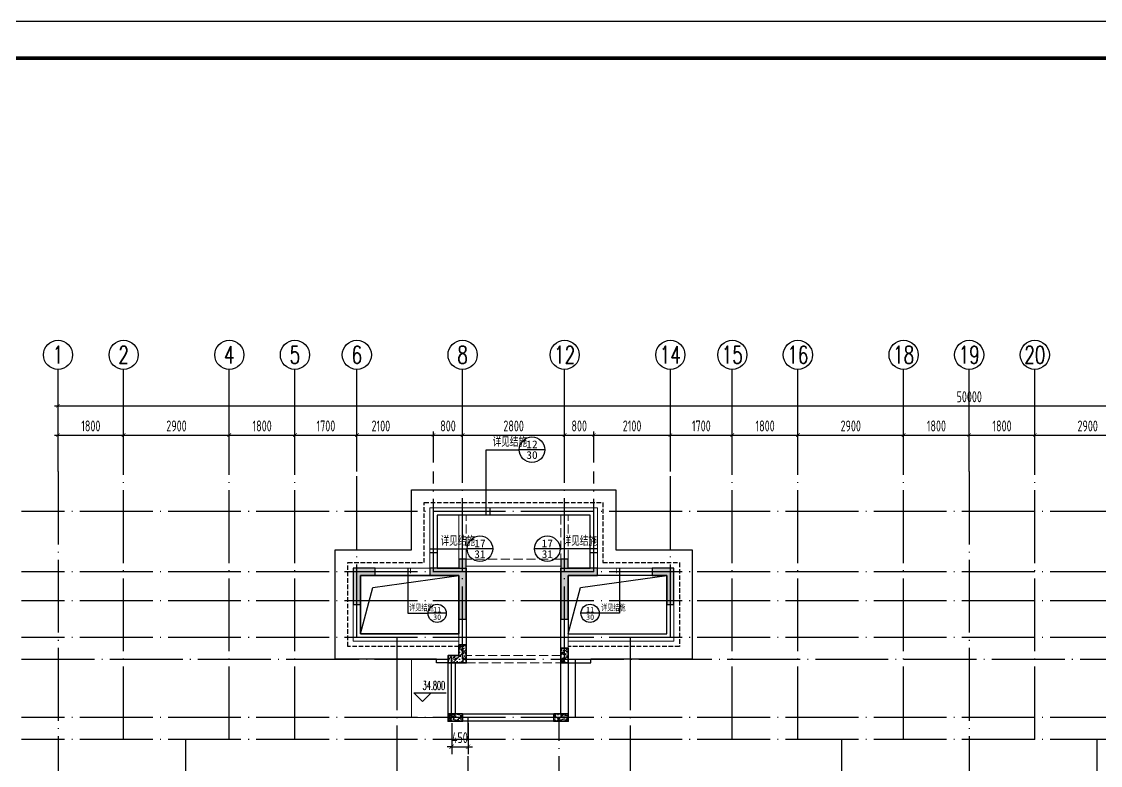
# Model space of a CAD drawing. Extents: x -668857 to 143095, y -247466 to 228182.
# Drawn here: x -214522 to -184922, y -208468 to -188066 of the extents above; entities that cross this region are included whole.
import ezdxf
from ezdxf.enums import TextEntityAlignment as Align

# ---------------------------------------------------------------- set-up
doc = ezdxf.new("R2010")
doc.units = 0
doc.header["$LTSCALE"] = 1000
for name, pattern in [('#P_--_20B1_001_t3$0$DASH', [0.35, 0.25, -0.1]), ('DASH', [0.35, 0.25, -0.1]), ('DOTE', [2.42, 2, -0.2, 0.02, -0.2])]:
    doc.linetypes.add(name, pattern=pattern)
doc.layers.get('0').update_dxf_attribs({"linetype": 'CONTINUOUS'})
doc.layers.get('DEFPOINTS').update_dxf_attribs({"linetype": 'CONTINUOUS'})
for name, color, linetype in [('-TK', 7, 'CONTINUOUS'), ('A-AXIS', 1, 'CONTINUOUS'), ('A-DOTE', 10, 'DOTE'), ('AXIS_NUM', 7, 'CONTINUOUS'), ('DIM_ELEV', 3, 'CONTINUOUS'), ('DIM_IDEN', 67, 'CONTINUOUS'), ('PUB_TEXT', 2, 'CONTINUOUS'), ('ROOF', 183, 'CONTINUOUS'), ('S-D洞口', 4, 'CONTINUOUS'), ('S-L主梁线', 4, 'DASH'), ('S-Q墙填充', 252, 'CONTINUOUS'), ('S-Q墙实线', 6, 'CONTINUOUS'), ('S-Q墙标注', 3, 'CONTINUOUS'), ('S-Y一般标注', 3, 'CONTINUOUS'), ('S-Z柱填充', 252, 'CONTINUOUS'), ('S-Z柱实线', 6, 'CONTINUOUS'), ('看线', 251, 'CONTINUOUS')]:
    doc.layers.add(name, color=color, linetype=linetype)
doc.layers.add('STAIR', color=2, linetype='CONTINUOUS', lineweight=18)
doc.styles.add('_TCH_AXIS', font='COMPLEX', dxfattribs={"bigfont": 'GBCBIG'})
doc.styles.add('_TCH_DIM', font='SIMPLEX.shx', dxfattribs={"width": 0.7, "bigfont": 'GBCBIG.shx'})
doc.styles.add('_TCH_LABEL', font='simhei.ttf')
doc.styles.add('TSSD_Axis', font='complex.shx', dxfattribs={"width": 0.7, "bigfont": 'hztxt.shx'})
doc.styles.add('TSSD_DIMENSION', font='Tssdeng.shx', dxfattribs={"width": 0.7, "bigfont": 'tssdchn.shx'})
doc.styles.add('TSSD_REIN', font='tssdeng.shx', dxfattribs={"width": 0.7, "height": 300, "bigfont": 'tssdchn.shx'})
doc.styles.add('结构文字', font='zstxt.shx', dxfattribs={"width": 0.7, "bigfont": 'zshz.shx'})
doc.dimstyles.new('STRUCK', dxfattribs={"dimtxt": 400, "dimasz": 121, "dimexe": 200, "dimexo": 150, "dimgap": 115, "dimtad": 1, "dimdec": 0, "dimdsep": 46, "dimtxsty": '结构文字', "dimblk": 'ARCHTICK', "dimcen": 400, "dimclrd": 3, "dimclre": 3, "dimclrt": 7, "dimadec": 0, "dimazin": 0, "dimtfac": 1, "dimtdec": 0, "dimtix": 1, "dimtmove": 2, "dimatfit": 3, "dimldrblk": '_DIMX', "dimfxl": 0, "dimtolj": 1, "dimtzin": 0, "dimarcsym": 0})
doc.dimstyles.new('TSSD_100_100', dxfattribs={"dimtxt": 300, "dimasz": 100, "dimexe": 100, "dimexo": 250, "dimgap": 100, "dimtad": 1, "dimdec": 0, "dimzin": 0, "dimdsep": 46, "dimtxsty": 'TSSD_DIMENSION', "dimblk": 'ARCHTICK', "dimcen": 0, "dimdle": 100, "dimclrt": 7, "dimadec": 0, "dimazin": 0, "dimtfac": 1, "dimtdec": 0, "dimtix": 1, "dimtmove": 2, "dimatfit": 3, "dimldrblk": 'ARCHTICK', "dimfxl": 0, "dimtolj": 1, "dimtzin": 0, "dimarcsym": 0})
pattern_1 = [(50, (-554390.62, -406951.55), (215.178055, -18.82564), [22.5, -247.5]), (355, (-554390.62, -406951.55), (-41.6254, 225.65764), [18, -198]), (100.4514, (-554372.69, -406953.11), (173.55281, 206.83186), [19.12206, -210.34263]), (46.1842, (-554390.62, -406891.55), (320.17231, -49.6557), [33.75, -371.25]), (96.6356, (-554363.94, -406895.68), (280.3988, 292.23536), [28.68309, -315.5139]), (351.1842, (-554390.62, -406891.55), (280.39858, 292.23558), [27, -297]), (21, (-554360.62, -406906.55), (179.072116, -120.78567), [22.5, -247.5]), (326, (-554360.62, -406906.55), (72.9946, 217.54501), [18, -198]), (71.4514, (-554345.7, -406916.61), (252.06679, 96.75915), [19.12206, -210.34263]), (37.5, (-554390.62, -406951.55), (3.647957, 99.868156), [0, -195.6, 0, -201, 0, -198.75]), (7.5, (-554390.62, -406951.55), (78.92086, 118.323514), [0, -114.6, 0, -191.1, 0, -75.75]), (327.5, (-554457.52, -406951.55), (160.146731, -6.766462), [0, -75, 0, -234, 0, -310.5]), (317.5, (-554487.52, -406951.55), (174.95585, 30.031495), [0, -97.5, 0, -155.4, 0, -220.5]), (45, (-554390.62, -406951.55), (-106.066017, 106.066017), [])]

# ---------------------------------------------------------------- blocks, each defined once
blk = doc.blocks.new('A1')
blk.add_lwpolyline([(0, 59400), (0, 0), (84100, 0), (84100, 59400)], close=True)
at = {"const_width": 100}
blk.add_lwpolyline([(2500, 58400), (2500, 1000), (83100, 1000), (83100, 58400)], close=True, dxfattribs=at)
blk = doc.blocks.new('ts_axno')
at = {"color": 0, "linetype": 'ByBlock', "lineweight": -2}
blk.add_circle((0, 0), 0.5, dxfattribs=at)
at = {"color": 0, "linetype": 'ByBlock', "lineweight": -2, "style": 'TSSD_Axis', "width": 0.7}
blk.add_attdef('A', text='', height=0.6, dxfattribs=at).set_placement((0, 0), align=Align.MIDDLE_CENTER)
blk = doc.blocks.new('_ArchTick')
at = {"color": 0, "linetype": 'ByBlock', "const_width": 0.15}
blk.add_lwpolyline([(-0.5, -0.5), (0.5, 0.5)], dxfattribs=at)
blk = doc.blocks.new('*D97')
at = {"layer": 'DEFPOINTS', "color": 0}
for p in [(6400, 19250), (4600, 18250), (6400, 18250)]:
    blk.add_point(p, dxfattribs=at)
at = {"layer": 'S-Y一般标注', "color": 0, "lineweight": -2}
for p, q in [((4500, 19250), (6500, 19250)), ((4600, 18500), (4600, 19350)), ((6400, 18500), (6400, 19350))]:
    blk.add_line(p, q, dxfattribs=at)
at = {"layer": 'S-Y一般标注', "color": 0, "lineweight": -2, "xscale": 100, "yscale": 100, "zscale": 100, "rotation": 180}
blk.add_blockref('_ArchTick', (4600, 19250), dxfattribs=at)
at = {"layer": 'S-Y一般标注', "color": 0, "lineweight": -2, "xscale": 100, "yscale": 100, "zscale": 100}
blk.add_blockref('_ArchTick', (6400, 19250), dxfattribs=at)
at = {"layer": 'S-Y一般标注', "color": 7, "insert": (5500, 19500), "char_height": 300, "attachment_point": 5, "style": 'TSSD_DIMENSION'}
blk.add_mtext('\\A1;1800', dxfattribs=at)
blk = doc.blocks.new('*D98')
at = {"layer": 'DEFPOINTS', "color": 0}
for p in [(9300, 19250), (6400, 18250), (9300, 18250)]:
    blk.add_point(p, dxfattribs=at)
at = {"layer": 'S-Y一般标注', "color": 0, "lineweight": -2}
for p, q in [((6300, 19250), (9400, 19250)), ((6400, 18500), (6400, 19350)), ((9300, 18500), (9300, 19350))]:
    blk.add_line(p, q, dxfattribs=at)
at = {"layer": 'S-Y一般标注', "color": 0, "lineweight": -2, "xscale": 100, "yscale": 100, "zscale": 100, "rotation": 180}
blk.add_blockref('_ArchTick', (6400, 19250), dxfattribs=at)
at = {"layer": 'S-Y一般标注', "color": 0, "lineweight": -2, "xscale": 100, "yscale": 100, "zscale": 100}
blk.add_blockref('_ArchTick', (9300, 19250), dxfattribs=at)
at = {"layer": 'S-Y一般标注', "color": 7, "insert": (7850, 19500), "char_height": 300, "attachment_point": 5, "style": 'TSSD_DIMENSION'}
blk.add_mtext('\\A1;2900', dxfattribs=at)
blk = doc.blocks.new('*D99')
at = {"layer": 'DEFPOINTS', "color": 0}
for p in [(11100, 19250), (9300, 18250), (11100, 18250)]:
    blk.add_point(p, dxfattribs=at)
at = {"layer": 'S-Y一般标注', "color": 0, "lineweight": -2}
for p, q in [((9200, 19250), (11200, 19250)), ((9300, 18500), (9300, 19350)), ((11100, 18500), (11100, 19350))]:
    blk.add_line(p, q, dxfattribs=at)
at = {"layer": 'S-Y一般标注', "color": 0, "lineweight": -2, "xscale": 100, "yscale": 100, "zscale": 100, "rotation": 180}
blk.add_blockref('_ArchTick', (9300, 19250), dxfattribs=at)
at = {"layer": 'S-Y一般标注', "color": 0, "lineweight": -2, "xscale": 100, "yscale": 100, "zscale": 100}
blk.add_blockref('_ArchTick', (11100, 19250), dxfattribs=at)
at = {"layer": 'S-Y一般标注', "color": 7, "insert": (10200, 19500), "char_height": 300, "attachment_point": 5, "style": 'TSSD_DIMENSION'}
blk.add_mtext('\\A1;1800', dxfattribs=at)
blk = doc.blocks.new('*D100')
at = {"layer": 'DEFPOINTS', "color": 0}
for p in [(12800, 19250), (11100, 18250), (12800, 18250)]:
    blk.add_point(p, dxfattribs=at)
at = {"layer": 'S-Y一般标注', "color": 0, "lineweight": -2}
for p, q in [((11000, 19250), (12900, 19250)), ((11100, 18500), (11100, 19350)), ((12800, 18500), (12800, 19350))]:
    blk.add_line(p, q, dxfattribs=at)
at = {"layer": 'S-Y一般标注', "color": 0, "lineweight": -2, "xscale": 100, "yscale": 100, "zscale": 100, "rotation": 180}
blk.add_blockref('_ArchTick', (11100, 19250), dxfattribs=at)
at = {"layer": 'S-Y一般标注', "color": 0, "lineweight": -2, "xscale": 100, "yscale": 100, "zscale": 100}
blk.add_blockref('_ArchTick', (12800, 19250), dxfattribs=at)
at = {"layer": 'S-Y一般标注', "color": 7, "insert": (11950, 19500), "char_height": 300, "attachment_point": 5, "style": 'TSSD_DIMENSION'}
blk.add_mtext('\\A1;1700', dxfattribs=at)
blk = doc.blocks.new('*D101')
at = {"layer": 'DEFPOINTS', "color": 0}
for p in [(14900, 19250), (12800, 18250), (14900, 18250)]:
    blk.add_point(p, dxfattribs=at)
at = {"layer": 'S-Y一般标注', "color": 0, "lineweight": -2}
for p, q in [((12700, 19250), (15000, 19250)), ((12800, 18500), (12800, 19350)), ((14900, 18500), (14900, 19350))]:
    blk.add_line(p, q, dxfattribs=at)
at = {"layer": 'S-Y一般标注', "color": 0, "lineweight": -2, "xscale": 100, "yscale": 100, "zscale": 100, "rotation": 180}
blk.add_blockref('_ArchTick', (12800, 19250), dxfattribs=at)
at = {"layer": 'S-Y一般标注', "color": 0, "lineweight": -2, "xscale": 100, "yscale": 100, "zscale": 100}
blk.add_blockref('_ArchTick', (14900, 19250), dxfattribs=at)
at = {"layer": 'S-Y一般标注', "color": 7, "insert": (13458, 19500), "char_height": 300, "attachment_point": 5, "style": 'TSSD_DIMENSION'}
blk.add_mtext('\\A1;2100', dxfattribs=at)
blk = doc.blocks.new('*D102')
at = {"layer": 'DEFPOINTS', "color": 0}
for p in [(18500, 19250), (15700, 18250), (18500, 18250)]:
    blk.add_point(p, dxfattribs=at)
at = {"layer": 'S-Y一般标注', "color": 0, "lineweight": -2}
for p, q in [((15600, 19250), (18600, 19250)), ((15700, 18500), (15700, 19350)), ((18500, 18500), (18500, 19350))]:
    blk.add_line(p, q, dxfattribs=at)
at = {"layer": 'S-Y一般标注', "color": 0, "lineweight": -2, "xscale": 100, "yscale": 100, "zscale": 100, "rotation": 180}
blk.add_blockref('_ArchTick', (15700, 19250), dxfattribs=at)
at = {"layer": 'S-Y一般标注', "color": 0, "lineweight": -2, "xscale": 100, "yscale": 100, "zscale": 100}
blk.add_blockref('_ArchTick', (18500, 19250), dxfattribs=at)
at = {"layer": 'S-Y一般标注', "color": 7, "insert": (17100, 19500), "char_height": 300, "attachment_point": 5, "style": 'TSSD_DIMENSION'}
blk.add_mtext('\\A1;2800', dxfattribs=at)
blk = doc.blocks.new('*D103')
at = {"layer": 'DEFPOINTS', "color": 0}
for p in [(19300, 19250), (18500, 18250), (19300, 18250)]:
    blk.add_point(p, dxfattribs=at)
at = {"layer": 'S-Y一般标注', "color": 0, "lineweight": -2}
for p, q in [((18400, 19250), (19400, 19250)), ((18500, 18500), (18500, 19350)), ((19300, 18500), (19300, 19350))]:
    blk.add_line(p, q, dxfattribs=at)
at = {"layer": 'S-Y一般标注', "color": 0, "lineweight": -2, "xscale": 100, "yscale": 100, "zscale": 100, "rotation": 180}
blk.add_blockref('_ArchTick', (18500, 19250), dxfattribs=at)
at = {"layer": 'S-Y一般标注', "color": 0, "lineweight": -2, "xscale": 100, "yscale": 100, "zscale": 100}
blk.add_blockref('_ArchTick', (19300, 19250), dxfattribs=at)
at = {"layer": 'S-Y一般标注', "color": 7, "insert": (18900, 19500), "char_height": 300, "attachment_point": 5, "style": 'TSSD_DIMENSION'}
blk.add_mtext('\\A1;800', dxfattribs=at)
blk = doc.blocks.new('*D104')
at = {"layer": 'DEFPOINTS', "color": 0}
for p in [(23100, 19250), (21400, 18250), (23100, 18250)]:
    blk.add_point(p, dxfattribs=at)
at = {"layer": 'S-Y一般标注', "color": 0, "lineweight": -2}
for p, q in [((21300, 19250), (23200, 19250)), ((21400, 18500), (21400, 19350)), ((23100, 18500), (23100, 19350))]:
    blk.add_line(p, q, dxfattribs=at)
at = {"layer": 'S-Y一般标注', "color": 0, "lineweight": -2, "xscale": 100, "yscale": 100, "zscale": 100, "rotation": 180}
blk.add_blockref('_ArchTick', (21400, 19250), dxfattribs=at)
at = {"layer": 'S-Y一般标注', "color": 0, "lineweight": -2, "xscale": 100, "yscale": 100, "zscale": 100}
blk.add_blockref('_ArchTick', (23100, 19250), dxfattribs=at)
at = {"layer": 'S-Y一般标注', "color": 7, "insert": (22250, 19500), "char_height": 300, "attachment_point": 5, "style": 'TSSD_DIMENSION'}
blk.add_mtext('\\A1;1700', dxfattribs=at)
blk = doc.blocks.new('*D105')
at = {"layer": 'DEFPOINTS', "color": 0}
for p in [(24900, 19250), (23100, 18250), (24900, 18250)]:
    blk.add_point(p, dxfattribs=at)
at = {"layer": 'S-Y一般标注', "color": 0, "lineweight": -2}
for p, q in [((23000, 19250), (25000, 19250)), ((23100, 18500), (23100, 19350)), ((24900, 18500), (24900, 19350))]:
    blk.add_line(p, q, dxfattribs=at)
at = {"layer": 'S-Y一般标注', "color": 0, "lineweight": -2, "xscale": 100, "yscale": 100, "zscale": 100, "rotation": 180}
blk.add_blockref('_ArchTick', (23100, 19250), dxfattribs=at)
at = {"layer": 'S-Y一般标注', "color": 0, "lineweight": -2, "xscale": 100, "yscale": 100, "zscale": 100}
blk.add_blockref('_ArchTick', (24900, 19250), dxfattribs=at)
at = {"layer": 'S-Y一般标注', "color": 7, "insert": (24000, 19500), "char_height": 300, "attachment_point": 5, "style": 'TSSD_DIMENSION'}
blk.add_mtext('\\A1;1800', dxfattribs=at)
blk = doc.blocks.new('*D106')
at = {"layer": 'DEFPOINTS', "color": 0}
for p in [(27800, 19250), (24900, 18250), (27800, 18250)]:
    blk.add_point(p, dxfattribs=at)
at = {"layer": 'S-Y一般标注', "color": 0, "lineweight": -2}
for p, q in [((24800, 19250), (27900, 19250)), ((24900, 18500), (24900, 19350)), ((27800, 18500), (27800, 19350))]:
    blk.add_line(p, q, dxfattribs=at)
at = {"layer": 'S-Y一般标注', "color": 0, "lineweight": -2, "xscale": 100, "yscale": 100, "zscale": 100, "rotation": 180}
blk.add_blockref('_ArchTick', (24900, 19250), dxfattribs=at)
at = {"layer": 'S-Y一般标注', "color": 0, "lineweight": -2, "xscale": 100, "yscale": 100, "zscale": 100}
blk.add_blockref('_ArchTick', (27800, 19250), dxfattribs=at)
at = {"layer": 'S-Y一般标注', "color": 7, "insert": (26350, 19500), "char_height": 300, "attachment_point": 5, "style": 'TSSD_DIMENSION'}
blk.add_mtext('\\A1;2900', dxfattribs=at)
blk = doc.blocks.new('*D107')
at = {"layer": 'DEFPOINTS', "color": 0}
for p in [(29600, 19250), (27800, 18250), (29600, 18250)]:
    blk.add_point(p, dxfattribs=at)
at = {"layer": 'S-Y一般标注', "color": 0, "lineweight": -2}
for p, q in [((27700, 19250), (29700, 19250)), ((27800, 18500), (27800, 19350)), ((29600, 18500), (29600, 19350))]:
    blk.add_line(p, q, dxfattribs=at)
at = {"layer": 'S-Y一般标注', "color": 0, "lineweight": -2, "xscale": 100, "yscale": 100, "zscale": 100, "rotation": 180}
blk.add_blockref('_ArchTick', (27800, 19250), dxfattribs=at)
at = {"layer": 'S-Y一般标注', "color": 0, "lineweight": -2, "xscale": 100, "yscale": 100, "zscale": 100}
blk.add_blockref('_ArchTick', (29600, 19250), dxfattribs=at)
at = {"layer": 'S-Y一般标注', "color": 7, "insert": (28700, 19500), "char_height": 300, "attachment_point": 5, "style": 'TSSD_DIMENSION'}
blk.add_mtext('\\A1;1800', dxfattribs=at)
blk = doc.blocks.new('*D108')
at = {"layer": 'DEFPOINTS', "color": 0}
for p in [(31400, 19250), (29600, 18250), (31400, 18250)]:
    blk.add_point(p, dxfattribs=at)
at = {"layer": 'S-Y一般标注', "color": 0, "lineweight": -2}
for p, q in [((29500, 19250), (31500, 19250)), ((29600, 18500), (29600, 19350)), ((31400, 18500), (31400, 19350))]:
    blk.add_line(p, q, dxfattribs=at)
at = {"layer": 'S-Y一般标注', "color": 0, "lineweight": -2, "xscale": 100, "yscale": 100, "zscale": 100, "rotation": 180}
blk.add_blockref('_ArchTick', (29600, 19250), dxfattribs=at)
at = {"layer": 'S-Y一般标注', "color": 0, "lineweight": -2, "xscale": 100, "yscale": 100, "zscale": 100}
blk.add_blockref('_ArchTick', (31400, 19250), dxfattribs=at)
at = {"layer": 'S-Y一般标注', "color": 7, "insert": (30500, 19500), "char_height": 300, "attachment_point": 5, "style": 'TSSD_DIMENSION'}
blk.add_mtext('\\A1;1800', dxfattribs=at)
blk = doc.blocks.new('*D109')
at = {"layer": 'DEFPOINTS', "color": 0}
for p in [(34300, 19250), (31400, 18250), (34300, 18250)]:
    blk.add_point(p, dxfattribs=at)
at = {"layer": 'S-Y一般标注', "color": 0, "lineweight": -2}
for p, q in [((31300, 19250), (34400, 19250)), ((31400, 18500), (31400, 19350)), ((34300, 18500), (34300, 19350))]:
    blk.add_line(p, q, dxfattribs=at)
at = {"layer": 'S-Y一般标注', "color": 0, "lineweight": -2, "xscale": 100, "yscale": 100, "zscale": 100, "rotation": 180}
blk.add_blockref('_ArchTick', (31400, 19250), dxfattribs=at)
at = {"layer": 'S-Y一般标注', "color": 0, "lineweight": -2, "xscale": 100, "yscale": 100, "zscale": 100}
blk.add_blockref('_ArchTick', (34300, 19250), dxfattribs=at)
at = {"layer": 'S-Y一般标注', "color": 7, "insert": (32850, 19500), "char_height": 300, "attachment_point": 5, "style": 'TSSD_DIMENSION'}
blk.add_mtext('\\A1;2900', dxfattribs=at)
blk = doc.blocks.new('*D119')
at = {"layer": 'DEFPOINTS', "color": 0}
for p in [(54600, 20050), (4600, 18250), (54600, 18250)]:
    blk.add_point(p, dxfattribs=at)
at = {"layer": 'S-Y一般标注', "color": 0, "lineweight": -2}
for p, q in [((4600, 18500), (4600, 20150)), ((54600, 18500), (54600, 20150)), ((4500, 20050), (54700, 20050))]:
    blk.add_line(p, q, dxfattribs=at)
at = {"layer": 'S-Y一般标注', "color": 0, "lineweight": -2, "xscale": 100, "yscale": 100, "zscale": 100, "rotation": 180}
blk.add_blockref('_ArchTick', (4600, 20050), dxfattribs=at)
at = {"layer": 'S-Y一般标注', "color": 0, "lineweight": -2, "xscale": 100, "yscale": 100, "zscale": 100}
blk.add_blockref('_ArchTick', (54600, 20050), dxfattribs=at)
at = {"layer": 'S-Y一般标注', "color": 7, "insert": (29600, 20300), "char_height": 300, "attachment_point": 5, "style": 'TSSD_DIMENSION'}
blk.add_mtext('\\A1;50000', dxfattribs=at)
blk = doc.blocks.new('*D130')
at = {"layer": 'DEFPOINTS', "color": 0}
for p in [(15700, 19250), (14900, 18250), (15700, 18250)]:
    blk.add_point(p, dxfattribs=at)
at = {"layer": 'S-Y一般标注', "color": 0, "lineweight": -2}
for p, q in [((14800, 19250), (15800, 19250)), ((14900, 18500), (14900, 19350)), ((15700, 18500), (15700, 19350))]:
    blk.add_line(p, q, dxfattribs=at)
at = {"layer": 'S-Y一般标注', "color": 0, "lineweight": -2, "xscale": 100, "yscale": 100, "zscale": 100, "rotation": 180}
blk.add_blockref('_ArchTick', (14900, 19250), dxfattribs=at)
at = {"layer": 'S-Y一般标注', "color": 0, "lineweight": -2, "xscale": 100, "yscale": 100, "zscale": 100}
blk.add_blockref('_ArchTick', (15700, 19250), dxfattribs=at)
at = {"layer": 'S-Y一般标注', "color": 7, "insert": (15300, 19500), "char_height": 300, "attachment_point": 5, "style": 'TSSD_DIMENSION'}
blk.add_mtext('\\A1;800', dxfattribs=at)
blk = doc.blocks.new('*D131')
at = {"layer": 'DEFPOINTS', "color": 0}
for p in [(21400, 19250), (19300, 18250), (21400, 18250)]:
    blk.add_point(p, dxfattribs=at)
at = {"layer": 'S-Y一般标注', "color": 0, "lineweight": -2}
for p, q in [((19200, 19250), (21500, 19250)), ((19300, 18500), (19300, 19350)), ((21400, 18500), (21400, 19350))]:
    blk.add_line(p, q, dxfattribs=at)
at = {"layer": 'S-Y一般标注', "color": 0, "lineweight": -2, "xscale": 100, "yscale": 100, "zscale": 100, "rotation": 180}
blk.add_blockref('_ArchTick', (19300, 19250), dxfattribs=at)
at = {"layer": 'S-Y一般标注', "color": 0, "lineweight": -2, "xscale": 100, "yscale": 100, "zscale": 100}
blk.add_blockref('_ArchTick', (21400, 19250), dxfattribs=at)
at = {"layer": 'S-Y一般标注', "color": 7, "insert": (20350, 19500), "char_height": 300, "attachment_point": 5, "style": 'TSSD_DIMENSION'}
blk.add_mtext('\\A1;2100', dxfattribs=at)
blk = doc.blocks.new('20210729.19002051')
for points in [[(9150, 9501), (8830, 9501), (8830, 9600)], [(12450, 9501), (13070, 9501), (13070, 9600)]]:
    blk.add_lwpolyline(points)
at = {"layer": 'ROOF', "ltscale": 0.8}
for points in [[(8830, 9600), (6050, 9600), (6050, 12600), (8150, 12600), (8150, 14250), (13750, 14250), (13750, 12600), (15850, 12600), (15850, 9600), (13070, 9600)], [(12450, 9501), (12450, 7900), (9150, 7900), (9150, 9501)]]:
    blk.add_lwpolyline(points, dxfattribs=at)
for points in [[(8850, 13550), (8850, 12100), (9650, 12100), (9650, 9500), (9350, 9500), (9350, 8100), (12250, 8100), (12250, 12100), (13050, 12100), (13050, 13550)], [(6750, 11900), (9450, 11900), (9450, 10300), (6750, 10300)], [(15150, 11900), (12450, 11900), (12450, 10300), (15150, 10300)]]:
    blk.add_lwpolyline(points, close=True, dxfattribs=at)
at = {"layer": 'STAIR', "color": 130}
blk.add_lwpolyline([(8830, 9600), (8150, 9600), (8150, 8000), (9150, 8000)], dxfattribs=at)
at = {"layer": '看线', "color": 202, "linetype": '#P_--_20B1_001_t3$0$DASH', "ltscale": 0.5}
blk.add_lwpolyline([(9450, 9950), (6400, 9950), (6400, 12250), (8500, 12250), (8500, 13900), (13400, 13900), (13400, 12250), (15500, 12250), (15500, 9950), (12450, 9950)], dxfattribs=at)
blk = doc.blocks.new('20210729.19003983')
at = {"layer": 'ROOF'}
blk.add_blockref('20210729.19002051', (2250, 0), dxfattribs=at)
blk = doc.blocks.new('*D904')
at = {"layer": 'DEFPOINTS', "color": 0}
for p in [(-202722, -207157), (-202272, -207157), (-202272, -207957)]:
    blk.add_point(p, dxfattribs=at)
at = {"layer": 'S-Q墙标注', "color": 3, "lineweight": -2}
for p, q in [((-202722, -207307), (-202722, -208157)), ((-202272, -207307), (-202272, -208157)), ((-202722, -207957), (-202843, -207957)), ((-202722, -207957), (-202272, -207957)), ((-202272, -207957), (-202151, -207957))]:
    blk.add_line(p, q, dxfattribs=at)
at = {"layer": 'S-Q墙标注', "color": 3, "lineweight": -2, "xscale": 121, "yscale": 121, "zscale": 121}
blk.add_blockref('_ArchTick', (-202722, -207957), dxfattribs=at)
at = {"layer": 'S-Q墙标注', "color": 3, "lineweight": -2, "xscale": 121, "yscale": 121, "zscale": 121, "rotation": 180}
blk.add_blockref('_ArchTick', (-202272, -207957), dxfattribs=at)
at = {"layer": 'S-Q墙标注', "color": 7, "insert": (-202497, -207707), "char_height": 300, "attachment_point": 5, "style": 'TSSD_REIN'}
blk.add_mtext('\\A1;450', dxfattribs=at)
blk = doc.blocks.new('_DIMX')
blk.add_line((-150, 0), (150, 0))
at = {"const_width": 50}
blk.add_lwpolyline([(-70, -70), (70, 70)], dxfattribs=at)
blk = doc.blocks.new('20210810.07345506')
at = {"layer": 'DIM_IDEN'}
for p, q in [((9087, 16753), (9997, 16753)), ((9087, 14955), (9087, 16753)), ((10697, 16753), (9997, 16753)), ((7543, 14036), (7797, 14036)), ((7797, 14036), (8568, 14036)), ((9268, 14036), (8568, 14036)), ((11117, 14036), (10417, 14036)), ((11889, 14036), (11117, 14036)), ((12143, 14036), (11889, 14036)), ((6941, 13505), (6941, 12266)), ((12745, 13505), (12745, 12266)), ((6941, 12266), (7494, 12266)), ((7994, 12266), (7494, 12266)), ((12191, 12266), (11691, 12266)), ((12745, 12266), (12191, 12266)), ((20953, 6325), (21862, 6325)), ((20953, 3605), (20953, 6325)), ((22562, 6325), (21862, 6325)), ((4007, 6119), (3307, 6119)), ((4916, 6119), (4007, 6119)), ((4916, 2405), (4916, 6119)), ((6010, 6129), (5310, 6129)), ((6919, 6109), (6010, 6109)), ((6919, 2405), (6919, 6109)), ((7809, 6119), (7109, 6119)), ((8718, 6119), (7809, 6119)), ((8718, 2405), (8718, 6119)), ((10968, 6119), (11877, 6119)), ((10968, 2405), (10968, 6119)), ((12577, 6119), (11877, 6119)), ((12793, 6119), (13702, 6119)), ((12793, 2405), (12793, 6119)), ((14402, 6119), (13702, 6119)), ((14770, 6119), (15679, 6119)), ((14770, 2405), (14770, 6119)), ((16379, 6119), (15679, 6119)), ((0, 2930), (447, 2930)), ((447, 2930), (1763, 2930)), ((2263, 2930), (1763, 2930)), ((17923, 2930), (17423, 2930)), ((19039, 2930), (17923, 2930)), ((19686, 2930), (19039, 2930))]:
    blk.add_line(p, q, dxfattribs=at)
for points, const_width in [([(9192, 14955), (9192, 15155)], 35), ([(7543, 13931), (7743, 13931)], 35), ([(12143, 13931), (11943, 13931)], 35), ([(7016, 13505), (7016, 13362)], 25), ([(12670, 13505), (12670, 13362)], 25), ([(21058, 3605), (21058, 3805)], 35), ([(0, 2855), (143, 2855)], 25), ([(19686, 2855), (19543, 2855)], 25), ([(4811, 2605), (4811, 2405)], 35), ([(6814, 2605), (6814, 2405)], 35), ([(8613, 2605), (8613, 2405)], 35), ([(11073, 2605), (11073, 2405)], 35), ([(12898, 2605), (12898, 2405)], 35), ([(14875, 2605), (14875, 2405)], 35)]:
    blk.add_lwpolyline(points, dxfattribs=dict(at, const_width=const_width))
for centre, radius in [((10347, 16753), 350), ((8918, 14036), 350), ((10767, 14036), 350), ((7744, 12266), 250), ((11941, 12266), 250), ((22212, 6325), 350), ((3657, 6119), 350), ((5660, 6129), 350), ((7459, 6119), 350), ((12227, 6119), 350), ((14052, 6119), 350), ((16029, 6119), 350), ((2013, 2930), 250), ((17673, 2930), 250)]:
    blk.add_circle(centre, radius, dxfattribs=at)
at = {"layer": 'PUB_TEXT', "style": '_TCH_AXIS'}
for height, p in [(236.3, (9267, 16836)), (236.3, (7839, 14119)), (236.3, (11187, 14119)), (168.8, (6973, 12325)), (168.8, (12241, 12325)), (236.3, (21132, 6372)), (236.3, (4077, 6189)), (236.3, (6080, 6179)), (236.3, (7879, 6189)), (236.3, (11147, 6189)), (236.3, (12972, 6189)), (236.3, (14949, 6189)), (168.8, (1242, 2989)), (168.8, (17973, 2989))]:
    blk.add_text('详见结施', height=height, dxfattribs=at).set_placement(p)
at = {"layer": 'PUB_TEXT', "style": '_TCH_LABEL'}
for s, height, width, p, p2 in [('12', 211.6, 1.022989, (10191, 16794), (10502, 16794)), ('30', 212, 1.017143, (10191, 16500), (10502, 16500)), ('17', 210.8, 1.034884, (8761, 14077), (9075, 14077)), ('17', 210.8, 1.034884, (10611, 14077), (10924, 14077)), ('31', 212.3, 1.011364, (8764, 13783), (9073, 13783)), ('31', 212.3, 1.011364, (10613, 13783), (10922, 13783)), ('11', 150.6, 1.034884, (7632, 12295), (7857, 12295)), ('11', 150.6, 1.034884, (11829, 12295), (12053, 12295)), ('30', 151.4, 1.017143, (7634, 12085), (7855, 12085)), ('30', 151.4, 1.017143, (11830, 12085), (12052, 12085)), ('3', 242, 1.00565, (22124, 6364), (22299, 6364)), ('4', 241, 1.034884, (3567, 6158), (3747, 6158)), ('5', 241, 1.028902, (5570, 6168), (5749, 6168)), ('2', 241, 1.022989, (7370, 6158), (7548, 6158)), ('2', 241, 1.022989, (12138, 6158), (12316, 6158)), ('5', 241, 1.028902, (13962, 6158), (14141, 6158)), ('4', 241, 1.034884, (15939, 6158), (16119, 6158)), ('26', 211.6, 1.022989, (22056, 6073), (22368, 6073)), ('26', 211.6, 1.022989, (3501, 5867), (3812, 5867)), ('27', 211.6, 1.022989, (5504, 5877), (5815, 5877)), ('25', 212.7, 1.00565, (7305, 5866), (7613, 5866)), ('25', 212.7, 1.00565, (12073, 5866), (12381, 5866)), ('27', 211.6, 1.022989, (13896, 5867), (14207, 5867)), ('26', 211.6, 1.022989, (15873, 5867), (16184, 5867)), ('6', 173, 1.011364, (1950, 2958), (2076, 2958)), ('6', 173, 1.011364, (17610, 2958), (17735, 2958)), ('27', 151.1, 1.022989, (1902, 2750), (2124, 2750)), ('27', 151.1, 1.022989, (17561, 2750), (17784, 2750))]:
    blk.add_text(s, height=height, dxfattribs=dict(at, width=width)).set_placement(p, p2, align=Align.FIT)
blk = doc.blocks.new('20210726.16395156')
at = {"layer": 'A-AXIS'}
for p, q in [((4600, 18249.9), (4600, 21049.9)), ((6400, 18249.9), (6400, 21049.9)), ((9300, 18249.9), (9300, 21049.9)), ((11100, 18249.9), (11100, 21049.9)), ((12800, 18249.9), (12800, 21049.9)), ((15700, 18249.9), (15700, 21049.9)), ((18500, 18249.9), (18500, 21049.9)), ((21400, 18249.9), (21400, 21049.9)), ((23100, 18249.9), (23100, 21049.9)), ((24900, 18249.9), (24900, 21049.9)), ((27800, 18249.9), (27800, 21049.9)), ((29600, 18249.9), (29600, 21049.9)), ((31400, 18249.9), (31400, 21049.9))]:
    blk.add_line(p, q, dxfattribs=at)
at = {"layer": 'A-DOTE'}
for p, q in [((4600, 18249.9), (4600, 3600)), ((6400, 10900), (6400, 18249.9)), ((9300, 10900), (9300, 18249.9)), ((11100, 10900), (11100, 18249.9)), ((12800, 13700), (12800, 18249.9)), ((14900, 15500), (14900, 18249.9)), ((15700, 13100.3), (15700, 18249.9)), ((18500, 13100.3), (18500, 18249.9)), ((19300, 15500), (19300, 18249.9)), ((21400, 13700), (21400, 18249.9)), ((23100, 10900), (23100, 18249.9)), ((24900, 10900), (24900, 18249.9)), ((27800, 10900), (27800, 18249.9)), ((29600, 18249.9), (29600, 3600)), ((31400, 10900), (31400, 18249.9)), ((55600, 17150), (3600, 17150)), ((55600, 15500), (3600, 15500)), ((55600, 14700), (3600, 14700)), ((55600, 13700), (3600, 13700)), ((13900.2, 13700), (13900, 3600)), ((20299.8, 13700), (20300, 3600)), ((3600, 13100.3), (55600, 13100.3)), ((15400, 11500), (15400, 13100)), ((18800, 11500), (18800, 13100)), ((55600, 11500), (3600, 11500)), ((15850, 3600), (15850, 11500)), ((18350, 3600.1), (18350, 11500)), ((55600, 10900), (3600, 10900)), ((8100, 10900), (8100, 3600)), ((26100, 10900), (26100, 3600)), ((33100, 10900), (33100, 3600))]:
    blk.add_line(p, q, dxfattribs=at)
at = {"layer": 'A-AXIS'}
ref = blk.add_blockref('ts_axno', (4600, 21449.9), dxfattribs=dict(at, xscale=800, yscale=800, zscale=800))
ref.add_attrib('1', '1', dxfattribs={"layer": 'AXIS_NUM', "height": 480, "style": 'TSSD_Axis', "width": 0.7}).set_placement((4600, 21449.9), align=Align.MIDDLE_CENTER)
ref = blk.add_blockref('ts_axno', (6400, 21449.9), dxfattribs=dict(at, xscale=800, yscale=800, zscale=800))
ref.add_attrib('2', '2', dxfattribs={"layer": 'AXIS_NUM', "height": 480, "style": 'TSSD_Axis', "width": 0.7}).set_placement((6400, 21449.9), align=Align.MIDDLE_CENTER)
ref = blk.add_blockref('ts_axno', (9300, 21449.9), dxfattribs=dict(at, xscale=800, yscale=800, zscale=800))
ref.add_attrib('3', '4', dxfattribs={"layer": 'AXIS_NUM', "height": 480, "style": 'TSSD_Axis', "width": 0.7}).set_placement((9300, 21449.9), align=Align.MIDDLE_CENTER)
ref = blk.add_blockref('ts_axno', (11100, 21449.9), dxfattribs=dict(at, xscale=800, yscale=800, zscale=800))
ref.add_attrib('4', '5', dxfattribs={"layer": 'AXIS_NUM', "height": 480, "style": 'TSSD_Axis', "width": 0.7}).set_placement((11100, 21449.9), align=Align.MIDDLE_CENTER)
ref = blk.add_blockref('ts_axno', (12800, 21449.9), dxfattribs=dict(at, xscale=800, yscale=800, zscale=800))
ref.add_attrib('5', '6', dxfattribs={"layer": 'AXIS_NUM', "height": 480, "style": 'TSSD_Axis', "width": 0.7}).set_placement((12800, 21449.9), align=Align.MIDDLE_CENTER)
ref = blk.add_blockref('ts_axno', (15700, 21449.9), dxfattribs=dict(at, xscale=800, yscale=800, zscale=800))
ref.add_attrib('6', '8', dxfattribs={"layer": 'AXIS_NUM', "height": 480, "style": 'TSSD_Axis', "width": 0.7}).set_placement((15700, 21449.9), align=Align.MIDDLE_CENTER)
ref = blk.add_blockref('ts_axno', (18500, 21449.9), dxfattribs=dict(at, xscale=800, yscale=800, zscale=800))
ref.add_attrib('7', '12', dxfattribs={"layer": 'AXIS_NUM', "height": 480, "style": 'TSSD_Axis', "width": 0.7}).set_placement((18500, 21449.9), align=Align.MIDDLE_CENTER)
ref = blk.add_blockref('ts_axno', (21400, 21449.9), dxfattribs=dict(at, xscale=800, yscale=800, zscale=800))
ref.add_attrib('8', '14', dxfattribs={"layer": 'AXIS_NUM', "height": 480, "style": 'TSSD_Axis', "width": 0.7}).set_placement((21400, 21449.9), align=Align.MIDDLE_CENTER)
ref = blk.add_blockref('ts_axno', (23100, 21449.9), dxfattribs=dict(at, xscale=800, yscale=800, zscale=800))
ref.add_attrib('9', '15', dxfattribs={"layer": 'AXIS_NUM', "height": 480, "style": 'TSSD_Axis', "width": 0.7}).set_placement((23100, 21449.9), align=Align.MIDDLE_CENTER)
ref = blk.add_blockref('ts_axno', (24900, 21449.9), dxfattribs=dict(at, xscale=800, yscale=800, zscale=800))
ref.add_attrib('10', '16', dxfattribs={"layer": 'AXIS_NUM', "height": 480, "style": 'TSSD_Axis', "width": 0.7}).set_placement((24900, 21449.9), align=Align.MIDDLE_CENTER)
ref = blk.add_blockref('ts_axno', (27800, 21449.9), dxfattribs=dict(at, xscale=800, yscale=800, zscale=800))
ref.add_attrib('11', '18', dxfattribs={"layer": 'AXIS_NUM', "height": 480, "style": 'TSSD_Axis', "width": 0.7}).set_placement((27800, 21449.9), align=Align.MIDDLE_CENTER)
ref = blk.add_blockref('ts_axno', (29600, 21449.9), dxfattribs=dict(at, xscale=800, yscale=800, zscale=800))
ref.add_attrib('12', '19', dxfattribs={"layer": 'AXIS_NUM', "height": 480, "style": 'TSSD_Axis', "width": 0.7}).set_placement((29600, 21449.9), align=Align.MIDDLE_CENTER)
ref = blk.add_blockref('ts_axno', (31400, 21449.9), dxfattribs=dict(at, xscale=800, yscale=800, zscale=800))
ref.add_attrib('13', '20', dxfattribs={"layer": 'AXIS_NUM', "height": 480, "style": 'TSSD_Axis', "width": 0.7}).set_placement((31400, 21449.9), align=Align.MIDDLE_CENTER)
at = {"layer": 'S-Y一般标注'}
for base, p1, p2, picture, middle in [((54600, 20049.9), (4600, 18249.9), (54600, 18249.9), '*D119', (29600, 20299.9)), ((6400, 19249.9), (4600, 18249.9), (6400, 18249.9), '*D97', (5500, 19499.9)), ((9300, 19249.9), (6400, 18249.9), (9300, 18249.9), '*D98', (7850, 19499.9)), ((11100, 19249.9), (9300, 18249.9), (11100, 18249.9), '*D99', (10200, 19499.9)), ((12800, 19249.9), (11100, 18249.9), (12800, 18249.9), '*D100', (11950, 19499.9)), ((15700, 19249.9), (14900, 18249.9), (15700, 18249.9), '*D130', (15300, 19499.9)), ((18500, 19249.9), (15700, 18249.9), (18500, 18249.9), '*D102', (17100, 19499.9)), ((19300, 19249.9), (18500, 18249.9), (19300, 18249.9), '*D103', (18900, 19499.9)), ((21400, 19249.9), (19300, 18249.9), (21400, 18249.9), '*D131', (20350, 19499.9)), ((23100, 19249.9), (21400, 18249.9), (23100, 18249.9), '*D104', (22250, 19499.9)), ((24900, 19249.9), (23100, 18249.9), (24900, 18249.9), '*D105', (24000, 19499.9)), ((27800, 19249.9), (24900, 18249.9), (27800, 18249.9), '*D106', (26350, 19499.9)), ((29600, 19249.9), (27800, 18249.9), (29600, 18249.9), '*D107', (28700, 19499.9)), ((31400, 19249.9), (29600, 18249.9), (31400, 18249.9), '*D108', (30500, 19499.9)), ((34300, 19249.9), (31400, 18249.9), (34300, 18249.9), '*D109', (32850, 19499.9))]:
    dim = blk.add_linear_dim(base=base, p1=p1, p2=p2, dimstyle='TSSD_100_100', dxfattribs=at)
    dim.commit()
    dim.dimension.update_dxf_attribs({"geometry": picture, "text_midpoint": middle})
dim = blk.add_linear_dim(base=(14900, 19249.9), p1=(12800, 18249.9), p2=(14900, 18249.9), dimstyle='TSSD_100_100', dxfattribs=at)
dim.commit()
dim.dimension.update_dxf_attribs({"geometry": '*D101', "text_midpoint": (13458.1, 19499.9), "dimtype": 160})

msp = doc.modelspace()

# ---------------------------------------------------------------- hatches: boundary and pattern name
at = {"layer": 'S-Q墙填充'}
h = msp.add_hatch(color=252, dxfattribs=at)
h.dxf.hatch_style = 1
h.paths.add_polyline_path([(-202322.44, -203156.62), (-202322.44, -202806.62), (-202522.44, -202806.62), (-202522.44, -203056.62), (-203322.57, -203056.62), (-203322.57, -203256.62), (-202522.44, -203256.62), (-202522.44, -204456.62), (-202322.44, -204456.62)])
h = msp.add_hatch(color=252, dxfattribs=at)
h.dxf.hatch_style = 1
h.paths.add_polyline_path([(-199722.44, -203156.62), (-199722.44, -204456.62), (-199522.44, -204456.62), (-199522.44, -203256.62), (-198722.3, -203256.46), (-198722.3, -203056.46), (-199522.44, -203056.62), (-199522.44, -202806.62), (-199722.44, -202806.62)])
h = msp.add_hatch(color=252, dxfattribs=at)
h.dxf.hatch_style = 1
h.paths.add_polyline_path([(-205222.44, -203256.62), (-204822.52, -203256.62), (-204822.52, -203056.62), (-205422.44, -203056.62), (-205422.44, -204056.62), (-205222.44, -204056.62)])
h = msp.add_hatch(color=252, dxfattribs=at)
h.dxf.hatch_style = 1
h.paths.add_polyline_path([(-196622.44, -203056.62), (-197222.35, -203056.62), (-197222.35, -203256.62), (-196822.44, -203256.62), (-196822.44, -204056.62), (-196622.44, -204056.62)])
at = {"layer": 'S-Z柱填充'}
h = msp.add_hatch(dxfattribs=at)
h.set_pattern_fill('ARMORED', color=256, scale=30, style=0)
h.set_pattern_definition(pattern_1)
h.paths.add_polyline_path([(-202322.44, -205156.35), (-202522.44, -205156.35), (-202522.44, -205456.35), (-202822.44, -205456.35), (-202822.44, -205656.35), (-202322.44, -205656.35)])
h = msp.add_hatch(dxfattribs=at)
h.set_pattern_fill('ARMORED', color=256, scale=30, style=0)
h.set_pattern_definition(pattern_1)
h.paths.add_polyline_path([(-199522.44, -205256.35), (-199722.44, -205256.35), (-199722.44, -205656.35), (-199522.44, -205656.35)])
h = msp.add_hatch(dxfattribs=at)
h.set_pattern_fill('ARMORED', color=256, scale=30, style=0)
h.set_pattern_definition(pattern_1)
h.paths.add_polyline_path([(-202622.44, -207056.62), (-202822.44, -207056.62), (-202822.51, -207256.62), (-202422.51, -207256.62), (-202422.51, -207056.62), (-202622.51, -207056.62)])
h = msp.add_hatch(dxfattribs=at)
h.set_pattern_fill('ARMORED', color=256, scale=30, style=0)
h.set_pattern_definition(pattern_1)
h.paths.add_polyline_path([(-199522.44, -207056.62), (-199922.44, -207056.62), (-199922.44, -207256.62), (-199522.44, -207256.62)])

# ---------------------------------------------------------------- linework, layer by layer
at = {"layer": 'DIM_ELEV'}
for p, q in [((-203521.59, -206715.17), (-203761.59, -206475.17)), ((-203761.59, -206475.17), (-202869.34, -206475.17)), ((-203521.59, -206715.17), (-203281.59, -206475.17))]:
    msp.add_line(p, q, dxfattribs=at)
at = {"layer": 'S-D洞口', "color": 5}
for points in [[(-205222.44, -204856.62), (-202522.44, -204856.62), (-202522.44, -203256.62), (-205222.44, -203256.62), (-205222.44, -204856.62), (-204887.55, -203591.51), (-202522.44, -203256.62)], [(-199522.44, -204856.49), (-196822.44, -204856.49), (-196822.44, -203256.62), (-199522.44, -203256.62), (-199522.44, -204856.49), (-199187.57, -203591.49), (-196822.44, -203256.62)]]:
    msp.add_lwpolyline(points, dxfattribs=at)
at = {"layer": 'S-L主梁线', "linetype": 'ByBlock', "lineweight": 18}
for p, q in [((-202422.45, -201406.62), (-203322.76, -201406.74)), ((-203322.76, -201406.74), (-203322.57, -203056.46)), ((-199622.96, -201406.62), (-202422.44, -201406.62)), ((-198722.42, -201406.62), (-199622.96, -201406.62)), ((-198722.3, -203056.46), (-198722.42, -201406.62)), ((-202522.44, -201606.64), (-202522.44, -202806.62)), ((-202322.44, -203006.62), (-199722.44, -203006.62)), ((-204822.53, -203056.62), (-203322.57, -203056.46)), ((-197222.34, -203056.62), (-198722.3, -203056.46)), ((-205422.44, -204056.62), (-205422.44, -205056.62)), ((-196622.44, -204056.62), (-196622.44, -205056.62)), ((-202522.44, -204456.62), (-202522.44, -205156.35)), ((-199522.44, -205256.35), (-199522.44, -204456.62)), ((-205422.44, -205056.62), (-202522.43, -205056.62)), ((-196622.44, -205056.62), (-199522.45, -205056.62)), ((-202822.51, -205656.35), (-202822.51, -207056.62)), ((-199522.44, -207056.62), (-199522.44, -205656.35)), ((-202422.51, -207256.62), (-199922.44, -207256.62))]:
    msp.add_line(p, q, dxfattribs=at)
at = {"layer": 'S-L主梁线', "linetype": 'DASH', "lineweight": 18}
for p, q in [((-203122.73, -201606.71), (-202522.44, -201606.64)), ((-203122.57, -203056.62), (-203122.73, -201606.71)), ((-202322.44, -202806.62), (-202322.44, -201606.62)), ((-202322.44, -201606.62), (-199722.93, -201606.62)), ((-199722.93, -201606.62), (-199722.48, -202806.62)), ((-199522.93, -202806.62), (-199522.93, -201606.62)), ((-199522.93, -201606.62), (-198922.46, -201606.62)), ((-198922.46, -201606.62), (-198922.81, -203056.62)), ((-199722.48, -202806.62), (-202322.44, -202806.62)), ((-204822.51, -203256.62), (-203322.55, -203256.46)), ((-197222.37, -203256.62), (-198722.33, -203256.46)), ((-205222.44, -204056.62), (-205222.44, -204856.62)), ((-196822.44, -204056.62), (-196822.44, -204856.62)), ((-202322.44, -205156.35), (-202322.44, -204456.62)), ((-199722.44, -204456.62), (-199722.44, -205256.35)), ((-205222.44, -204856.62), (-202522.43, -204856.62)), ((-196822.44, -204856.62), (-199522.45, -204856.62)), ((-202622.51, -207056.62), (-202622.51, -205656.35)), ((-199722.44, -205456.35), (-202322.44, -205456.35)), ((-202322.44, -205656.35), (-199722.44, -205656.35)), ((-199722.44, -205656.35), (-199722.44, -207056.62)), ((-199922.44, -207056.62), (-202422.51, -207056.62))]:
    msp.add_line(p, q, dxfattribs=at)
at = {"layer": 'S-Q墙实线'}
msp.add_lwpolyline([(-202322.44, -203156.62), (-202322.44, -202806.62), (-202522.44, -202806.62), (-202522.44, -203056.62), (-203322.57, -203056.46), (-203322.57, -203256.46), (-202522.44, -203256.62), (-202522.44, -204456.62), (-202322.44, -204456.62), (-202322.44, -203156.62)], dxfattribs=at)
for points in [[(-199722.44, -203156.62), (-199722.44, -204456.62), (-199522.44, -204456.62), (-199522.44, -203256.62), (-198722.3, -203256.46), (-198722.3, -203056.46), (-199522.44, -203056.62), (-199522.44, -202806.62), (-199722.44, -202806.62)], [(-205222.44, -203256.62), (-204822.52, -203256.62), (-204822.52, -203056.62), (-205422.44, -203056.62), (-205422.44, -204056.62), (-205222.44, -204056.62)], [(-196622.44, -203056.62), (-197222.35, -203056.62), (-197222.35, -203256.62), (-196822.44, -203256.62), (-196822.44, -204056.62), (-196622.44, -204056.62)]]:
    msp.add_lwpolyline(points, close=True, dxfattribs=at)
at = {"layer": 'S-Z柱实线', "lineweight": 35}
for points in [[(-202322.44, -205156.35), (-202522.44, -205156.35), (-202522.44, -205456.35), (-202822.44, -205456.35), (-202822.44, -205656.35), (-202322.44, -205656.35)], [(-199522.44, -205256.35), (-199722.44, -205256.35), (-199722.44, -205656.35), (-199522.44, -205656.35)], [(-202622.51, -207056.62), (-202822.51, -207056.62), (-202822.51, -207256.62), (-202422.51, -207256.62), (-202422.51, -207056.62), (-202622.51, -207056.62)], [(-199522.44, -207056.62), (-199922.44, -207056.62), (-199922.44, -207256.62), (-199522.44, -207256.62)]]:
    msp.add_lwpolyline(points, close=True, dxfattribs=at)

# ---------------------------------------------------------------- block references
at = {"layer": '-TK'}
msp.add_blockref('A1', (-229464.73, -247465.57), dxfattribs=at)
at = {"layer": 'A-DOTE'}
msp.add_blockref('20210726.16395156', (-218122.44, -218656.67), dxfattribs=at)
at = {"layer": 'PUB_TEXT'}
msp.add_blockref('20210810.07345506', (-210865.27, -216561.25), dxfattribs=at)
at = {"layer": 'ROOF'}
msp.add_blockref('20210729.19003983', (-214222.45, -215156.62), dxfattribs=at)

# ---------------------------------------------------------------- texts
at = {"layer": 'DIM_ELEV', "color": 7, "style": '_TCH_DIM', "width": 0.494118}
msp.add_text('34.800', height=238, dxfattribs=at).set_placement((-203516.63, -206395.09))

# ---------------------------------------------------------------- dimensions: what is measured, and where the dimension line sits
at = {"layer": 'S-Q墙标注'}
dim = msp.add_linear_dim(base=(-202272.44, -207956.62), p1=(-202722.44, -207156.62), p2=(-202272.44, -207156.62), dimstyle='STRUCK', override={"dimtxt": 300, "dimgap": 100, "dimtxsty": 'TSSD_REIN'}, dxfattribs=at)
dim.commit()
dim.dimension.update_dxf_attribs({"geometry": '*D904', "text_midpoint": (-202497.44, -207706.62)})

doc.saveas('drawing.dxf')
